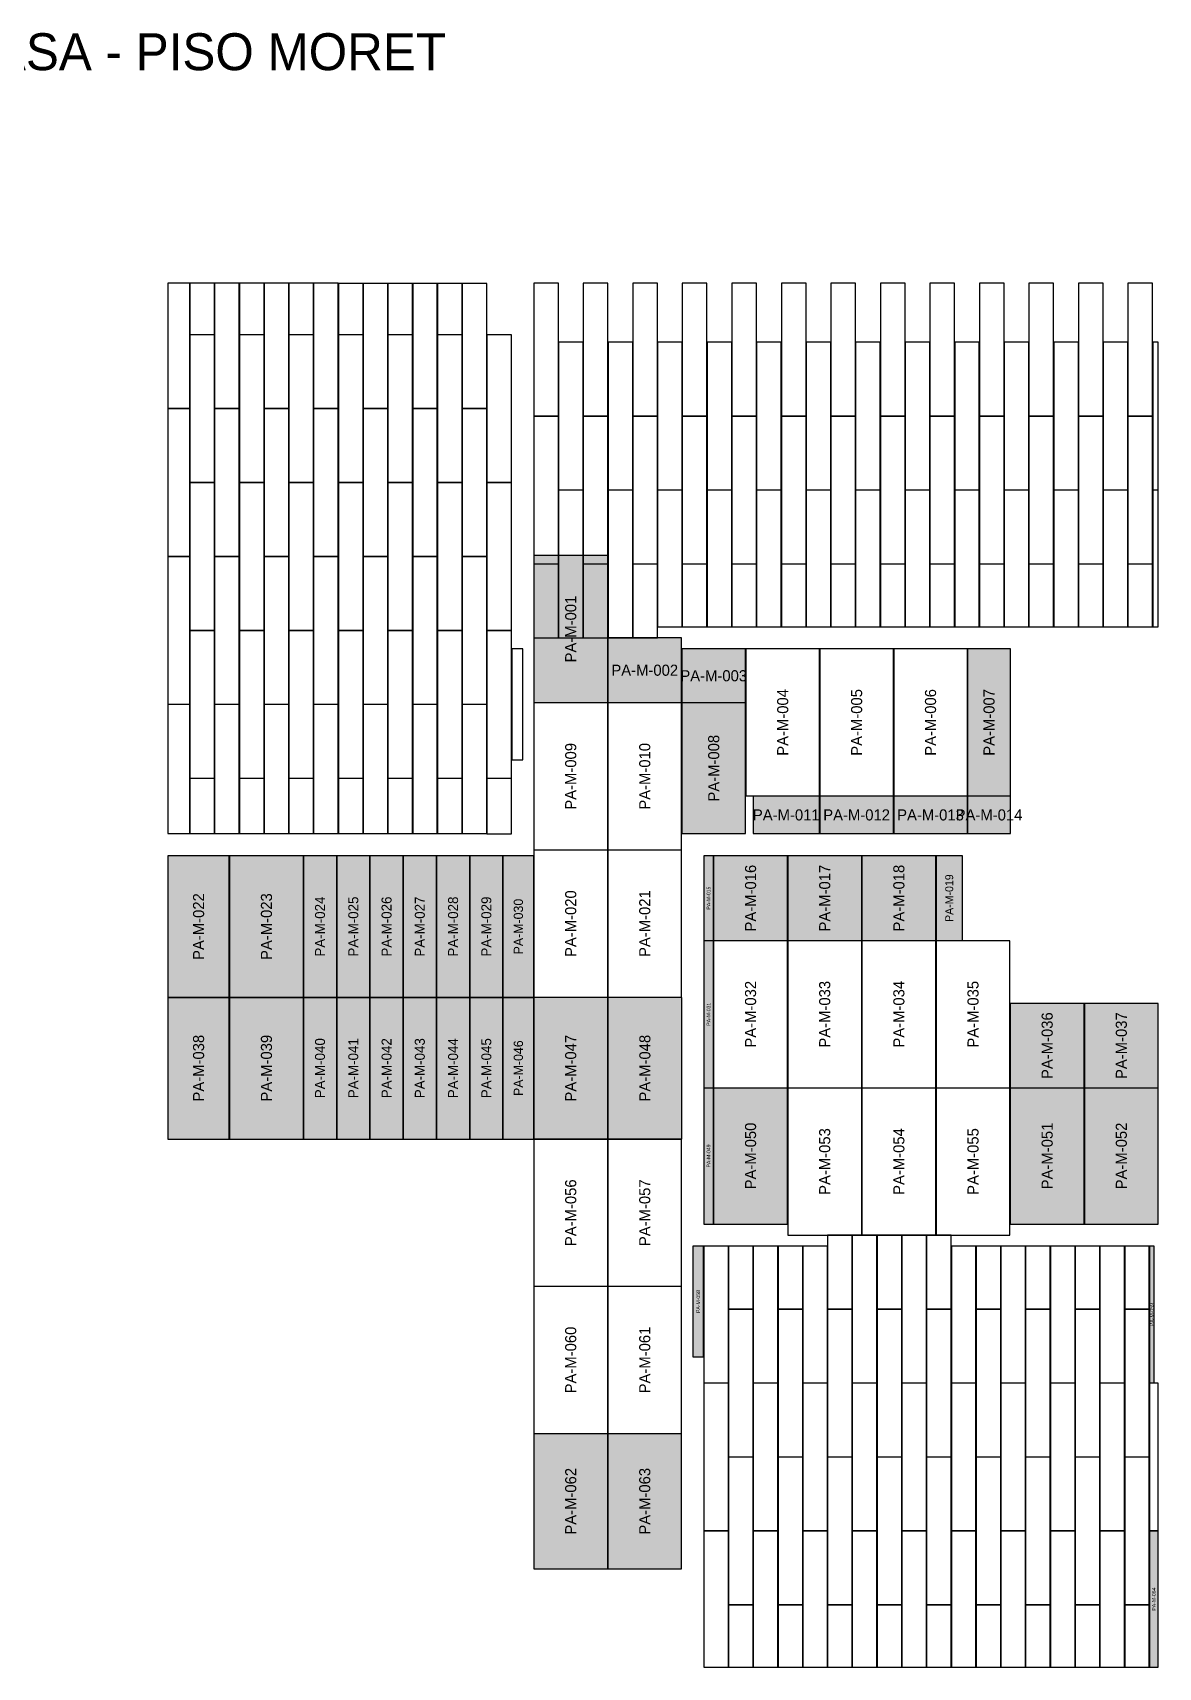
# Model space of a CAD drawing. Header units: metres. Extents: x 487.1 to 507.8, y -106.1 to -80.1.
# Drawn here: x 498.68 to 507.81, y -93.33 to -80.06 of the extents above; entities that cross this region are included whole.
import ezdxf
from ezdxf.enums import TextEntityAlignment as Align

# ---------------------------------------------------------------- set-up
doc = ezdxf.new("R2010")
doc.units = ezdxf.units.M
for name, color, linetype in [('CONTEXTO-OTRO-PISO', 254, 'Continuous'), ('ID-PIEZA', 7, 'Continuous'), ('PISO-Moret-COMPLETA', 8, 'Continuous'), ('PISO-Moret-RECORTE', 30, 'Continuous'), ('TITULO', 5, 'Continuous')]:
    doc.layers.add(name, color=color, linetype=linetype)

msp = doc.modelspace()

# ---------------------------------------------------------------- hatches: boundary and pattern name
at = {"layer": 'PISO-Moret-RECORTE', "transparency": 33554546}
h = msp.add_hatch(color=30, dxfattribs=at)
h.dxf.hatch_style = 1
h.paths.add_polyline_path([(502.7442, -85.4964), (503.3442, -85.4964), (503.3442, -84.3024), (502.7442, -84.3024)])
h = msp.add_hatch(color=30, dxfattribs=at)
h.dxf.hatch_style = 1
h.paths.add_polyline_path([(503.3462, -85.4964), (503.9442, -85.4964), (503.9442, -84.9692), (503.3462, -84.9692)])
h = msp.add_hatch(color=30, dxfattribs=at)
h.dxf.hatch_style = 1
h.paths.add_polyline_path([(503.9462, -85.4964), (504.4642, -85.4964), (504.4642, -85.0604), (503.9462, -85.0604)])
h = msp.add_hatch(color=30, dxfattribs=at)
h.dxf.hatch_style = 1
h.paths.add_polyline_path([(506.2662, -86.2544), (506.6142, -86.2544), (506.6142, -85.0604), (506.2662, -85.0604)])
h = msp.add_hatch(color=30, dxfattribs=at)
h.dxf.hatch_style = 1
h.paths.add_polyline_path([(503.9462, -86.5604), (504.4642, -86.5604), (504.4642, -85.4984), (503.9462, -85.4984)])
h = msp.add_hatch(color=30, dxfattribs=at)
h.dxf.hatch_style = 1
h.paths.add_polyline_path([(504.5242, -86.5604), (505.0642, -86.5604), (505.0642, -86.2564), (504.5242, -86.2564)])
h = msp.add_hatch(color=30, dxfattribs=at)
h.dxf.hatch_style = 1
h.paths.add_polyline_path([(505.0662, -86.5604), (505.6642, -86.5604), (505.6642, -86.2564), (505.0662, -86.2564)])
h = msp.add_hatch(color=30, dxfattribs=at)
h.dxf.hatch_style = 1
h.paths.add_polyline_path([(505.6662, -86.5604), (506.2642, -86.5604), (506.2642, -86.2564), (505.6662, -86.2564)])
h = msp.add_hatch(color=30, dxfattribs=at)
h.dxf.hatch_style = 1
h.paths.add_polyline_path([(506.2662, -86.5604), (506.6142, -86.5604), (506.6142, -86.2564), (506.2662, -86.2564)])
h = msp.add_hatch(color=30, dxfattribs=at)
h.dxf.hatch_style = 1
h.paths.add_polyline_path([(499.7742, -87.8904), (500.2722, -87.8904), (500.2722, -86.7404), (499.7742, -86.7404)])
h = msp.add_hatch(color=30, dxfattribs=at)
h.dxf.hatch_style = 1
h.paths.add_polyline_path([(500.2742, -87.8904), (500.8742, -87.8904), (500.8742, -86.7404), (500.2742, -86.7404)])
h = msp.add_hatch(color=30, dxfattribs=at)
h.dxf.hatch_style = 1
h.paths.add_polyline_path([(500.8742, -87.8904), (501.1442, -87.8904), (501.1442, -86.7404), (500.8742, -86.7404)])
h = msp.add_hatch(color=30, dxfattribs=at)
h.dxf.hatch_style = 1
h.paths.add_polyline_path([(501.1442, -87.8904), (501.4142, -87.8904), (501.4142, -86.7404), (501.1442, -86.7404)])
h = msp.add_hatch(color=30, dxfattribs=at)
h.dxf.hatch_style = 1
h.paths.add_polyline_path([(501.4142, -87.8904), (501.6842, -87.8904), (501.6842, -86.7404), (501.4142, -86.7404)])
h = msp.add_hatch(color=30, dxfattribs=at)
h.dxf.hatch_style = 1
h.paths.add_polyline_path([(501.6842, -87.8904), (501.9542, -87.8904), (501.9542, -86.7404), (501.6842, -86.7404)])
h = msp.add_hatch(color=30, dxfattribs=at)
h.dxf.hatch_style = 1
h.paths.add_polyline_path([(501.9542, -87.8904), (502.2242, -87.8904), (502.2242, -86.7404), (501.9542, -86.7404)])
h = msp.add_hatch(color=30, dxfattribs=at)
h.dxf.hatch_style = 1
h.paths.add_polyline_path([(502.2242, -87.8904), (502.4942, -87.8904), (502.4942, -86.7404), (502.2242, -86.7404)])
h = msp.add_hatch(color=30, dxfattribs=at)
h.dxf.hatch_style = 1
h.paths.add_polyline_path([(502.4942, -87.8904), (502.7442, -87.8904), (502.7442, -86.7404), (502.4942, -86.7404)])
h = msp.add_hatch(color=30, dxfattribs=at)
h.dxf.hatch_style = 1
h.paths.add_polyline_path([(504.1242, -87.4284), (504.2022, -87.4284), (504.2022, -86.7404), (504.1242, -86.7404)])
h = msp.add_hatch(color=30, dxfattribs=at)
h.dxf.hatch_style = 1
h.paths.add_polyline_path([(504.2042, -87.4284), (504.8042, -87.4284), (504.8042, -86.7404), (504.2042, -86.7404)])
h = msp.add_hatch(color=30, dxfattribs=at)
h.dxf.hatch_style = 1
h.paths.add_polyline_path([(504.8062, -87.4284), (505.4062, -87.4284), (505.4062, -86.7404), (504.8062, -86.7404)])
h = msp.add_hatch(color=30, dxfattribs=at)
h.dxf.hatch_style = 1
h.paths.add_polyline_path([(505.4082, -87.4284), (506.0082, -87.4284), (506.0082, -86.7404), (505.4082, -86.7404)])
h = msp.add_hatch(color=30, dxfattribs=at)
h.dxf.hatch_style = 1
h.paths.add_polyline_path([(506.0102, -87.4284), (506.2242, -87.4284), (506.2242, -86.7404), (506.0102, -86.7404)])
h = msp.add_hatch(color=30, dxfattribs=at)
h.dxf.hatch_style = 1
h.paths.add_polyline_path([(504.1242, -88.6244), (504.2022, -88.6244), (504.2022, -87.4304), (504.1242, -87.4304)])
h = msp.add_hatch(color=30, dxfattribs=at)
h.dxf.hatch_style = 1
h.paths.add_polyline_path([(499.7742, -89.0404), (500.2722, -89.0404), (500.2722, -87.8904), (499.7742, -87.8904)])
h = msp.add_hatch(color=30, dxfattribs=at)
h.dxf.hatch_style = 1
h.paths.add_polyline_path([(500.2742, -89.0404), (500.8742, -89.0404), (500.8742, -87.8904), (500.2742, -87.8904)])
h = msp.add_hatch(color=30, dxfattribs=at)
h.dxf.hatch_style = 1
h.paths.add_polyline_path([(500.8742, -89.0404), (501.1442, -89.0404), (501.1442, -87.8904), (500.8742, -87.8904)])
h = msp.add_hatch(color=30, dxfattribs=at)
h.dxf.hatch_style = 1
h.paths.add_polyline_path([(501.1442, -89.0404), (501.4142, -89.0404), (501.4142, -87.8904), (501.1442, -87.8904)])
h = msp.add_hatch(color=30, dxfattribs=at)
h.dxf.hatch_style = 1
h.paths.add_polyline_path([(501.4142, -89.0404), (501.6842, -89.0404), (501.6842, -87.8904), (501.4142, -87.8904)])
h = msp.add_hatch(color=30, dxfattribs=at)
h.dxf.hatch_style = 1
h.paths.add_polyline_path([(501.6842, -89.0404), (501.9542, -89.0404), (501.9542, -87.8904), (501.6842, -87.8904)])
h = msp.add_hatch(color=30, dxfattribs=at)
h.dxf.hatch_style = 1
h.paths.add_polyline_path([(501.9542, -89.0404), (502.2242, -89.0404), (502.2242, -87.8904), (501.9542, -87.8904)])
h = msp.add_hatch(color=30, dxfattribs=at)
h.dxf.hatch_style = 1
h.paths.add_polyline_path([(502.2242, -89.0404), (502.4942, -89.0404), (502.4942, -87.8904), (502.2242, -87.8904)])
h = msp.add_hatch(color=30, dxfattribs=at)
h.dxf.hatch_style = 1
h.paths.add_polyline_path([(502.4942, -89.0404), (502.7442, -89.0404), (502.7442, -87.8904), (502.4942, -87.8904)])
h = msp.add_hatch(color=30, dxfattribs=at)
h.dxf.hatch_style = 1
h.paths.add_polyline_path([(502.7442, -89.0404), (503.3442, -89.0404), (503.3442, -87.8904), (502.7442, -87.8904)])
h = msp.add_hatch(color=30, dxfattribs=at)
h.dxf.hatch_style = 1
h.paths.add_polyline_path([(503.3462, -89.0404), (503.9462, -89.0404), (503.9462, -87.8904), (503.3462, -87.8904)])
h = msp.add_hatch(color=30, dxfattribs=at)
h.dxf.hatch_style = 1
h.paths.add_polyline_path([(506.6122, -88.6244), (507.2122, -88.6244), (507.2122, -87.9404), (506.6122, -87.9404)])
h = msp.add_hatch(color=30, dxfattribs=at)
h.dxf.hatch_style = 1
h.paths.add_polyline_path([(507.2142, -88.6244), (507.8142, -88.6244), (507.8142, -87.9404), (507.2142, -87.9404)])
h = msp.add_hatch(color=30, dxfattribs=at)
h.dxf.hatch_style = 1
h.paths.add_polyline_path([(504.1242, -89.7304), (504.2022, -89.7304), (504.2022, -88.6264), (504.1242, -88.6264)])
h = msp.add_hatch(color=30, dxfattribs=at)
h.dxf.hatch_style = 1
h.paths.add_polyline_path([(504.2042, -89.7304), (504.8042, -89.7304), (504.8042, -88.6264), (504.2042, -88.6264)])
h = msp.add_hatch(color=30, dxfattribs=at)
h.dxf.hatch_style = 1
h.paths.add_polyline_path([(506.6122, -89.7304), (507.2122, -89.7304), (507.2122, -88.6264), (506.6122, -88.6264)])
h = msp.add_hatch(color=30, dxfattribs=at)
h.dxf.hatch_style = 1
h.paths.add_polyline_path([(507.2142, -89.7304), (507.8142, -89.7304), (507.8142, -88.6264), (507.2142, -88.6264)])
h = msp.add_hatch(color=30, dxfattribs=at)
h.dxf.hatch_style = 1
h.paths.add_polyline_path([(504.0342, -90.8104), (504.1232, -90.8104), (504.1232, -89.9104), (504.0342, -89.9104)])
h = msp.add_hatch(color=30, dxfattribs=at)
h.dxf.hatch_style = 1
h.paths.add_polyline_path([(507.7422, -91.0214), (507.7817, -91.0214), (507.7817, -89.9104), (507.7422, -89.9104)])
h = msp.add_hatch(color=30, dxfattribs=at)
h.dxf.hatch_style = 1
h.paths.add_polyline_path([(502.7442, -92.5304), (503.3442, -92.5304), (503.3442, -91.4344), (502.7442, -91.4344)])
h = msp.add_hatch(color=30, dxfattribs=at)
h.dxf.hatch_style = 1
h.paths.add_polyline_path([(503.3462, -92.5304), (503.9442, -92.5304), (503.9442, -91.4344), (503.3462, -91.4344)])
h = msp.add_hatch(color=30, dxfattribs=at)
h.dxf.hatch_style = 1
h.paths.add_polyline_path([(507.7422, -93.3304), (507.8142, -93.3304), (507.8142, -92.2234), (507.7422, -92.2234)])

# ---------------------------------------------------------------- linework, layer by layer
at = {"layer": 'CONTEXTO-OTRO-PISO'}
for points in [[(499.7742, -83.1079), (499.9512, -83.1079), (499.9512, -82.0906), (499.7742, -82.0906)], [(499.9522, -82.5074), (500.1522, -82.5074), (500.1522, -82.0906), (499.9522, -82.0906)], [(500.1532, -83.1079), (500.3532, -83.1079), (500.3532, -82.0907), (500.1532, -82.0907)], [(500.3542, -82.5074), (500.5542, -82.5074), (500.5542, -82.0909), (500.3542, -82.0909)], [(500.5552, -83.1079), (500.7552, -83.1079), (500.7552, -82.091), (500.5552, -82.091)], [(500.7562, -82.5074), (500.9562, -82.5074), (500.9562, -82.0912), (500.7562, -82.0912)], [(500.9572, -83.1079), (501.1572, -83.1079), (501.1572, -82.0913), (500.9572, -82.0913)], [(501.1582, -82.5074), (501.3582, -82.5074), (501.3582, -82.0915), (501.1582, -82.0915)], [(501.3592, -83.1079), (501.5592, -83.1079), (501.5592, -82.0916), (501.3592, -82.0916)], [(501.5602, -82.5074), (501.7602, -82.5074), (501.7602, -82.0918), (501.5602, -82.0918)], [(501.7612, -83.1079), (501.9612, -83.1079), (501.9612, -82.0919), (501.7612, -82.0919)], [(501.9622, -82.5074), (502.1622, -82.5074), (502.1622, -82.0921), (501.9622, -82.0921)], [(502.1632, -83.1079), (502.3632, -83.1079), (502.3632, -82.0922), (502.1632, -82.0922)], [(502.7442, -83.1689), (502.9442, -83.1689), (502.9442, -82.0905), (502.7442, -82.0905)], [(503.1462, -83.1689), (503.3462, -83.1689), (503.3462, -82.0905), (503.1462, -82.0905)], [(503.5482, -83.1689), (503.7482, -83.1689), (503.7482, -82.0905), (503.5482, -82.0905)], [(503.9502, -83.1689), (504.1502, -83.1689), (504.1502, -82.0905), (503.9502, -82.0905)], [(504.3522, -83.1689), (504.5522, -83.1689), (504.5522, -82.0905), (504.3522, -82.0905)], [(504.7542, -83.1689), (504.9542, -83.1689), (504.9542, -82.0905), (504.7542, -82.0905)], [(505.1562, -83.1689), (505.3562, -83.1689), (505.3562, -82.0905), (505.1562, -82.0905)], [(505.5582, -83.1689), (505.7582, -83.1689), (505.7582, -82.0905), (505.5582, -82.0905)], [(505.9602, -83.1689), (506.1602, -83.1689), (506.1602, -82.0905), (505.9602, -82.0905)], [(506.3622, -83.1689), (506.5622, -83.1689), (506.5622, -82.0905), (506.3622, -82.0905)], [(506.7642, -83.1689), (506.9642, -83.1689), (506.9642, -82.0905), (506.7642, -82.0905)], [(507.1662, -83.1689), (507.3662, -83.1689), (507.3662, -82.0905), (507.1662, -82.0905)], [(507.5682, -83.1689), (507.7682, -83.1689), (507.7682, -82.0905), (507.5682, -82.0905)], [(499.9522, -83.7084), (500.1522, -83.7084), (500.1522, -82.5084), (499.9522, -82.5084)], [(500.3542, -83.7084), (500.5542, -83.7084), (500.5542, -82.5084), (500.3542, -82.5084)], [(500.7562, -83.7084), (500.9562, -83.7084), (500.9562, -82.5084), (500.7562, -82.5084)], [(501.1582, -83.7084), (501.3582, -83.7084), (501.3582, -82.5084), (501.1582, -82.5084)], [(501.5602, -83.7084), (501.7602, -83.7084), (501.7602, -82.5084), (501.5602, -82.5084)], [(501.9622, -83.7084), (502.1622, -83.7084), (502.1622, -82.5084), (501.9622, -82.5084)], [(502.3642, -83.7087), (502.5642, -83.7087), (502.5642, -82.5087), (502.3642, -82.5087)], [(502.9452, -83.7694), (503.1452, -83.7694), (503.1452, -82.5694), (502.9452, -82.5694)], [(503.3472, -83.7694), (503.5472, -83.7694), (503.5472, -82.5694), (503.3472, -82.5694)], [(503.7492, -83.7694), (503.9492, -83.7694), (503.9492, -82.5694), (503.7492, -82.5694)], [(504.1512, -83.7694), (504.3512, -83.7694), (504.3512, -82.5694), (504.1512, -82.5694)], [(504.5532, -83.7694), (504.7532, -83.7694), (504.7532, -82.5694), (504.5532, -82.5694)], [(504.9552, -83.7694), (505.1552, -83.7694), (505.1552, -82.5694), (504.9552, -82.5694)], [(505.3572, -83.7694), (505.5572, -83.7694), (505.5572, -82.5694), (505.3572, -82.5694)], [(505.7592, -83.7694), (505.9592, -83.7694), (505.9592, -82.5694), (505.7592, -82.5694)], [(506.1612, -83.7694), (506.3612, -83.7694), (506.3612, -82.5694), (506.1612, -82.5694)], [(506.5632, -83.7694), (506.7632, -83.7694), (506.7632, -82.5694), (506.5632, -82.5694)], [(506.9652, -83.7694), (507.1652, -83.7694), (507.1652, -82.5694), (506.9652, -82.5694)], [(507.3672, -83.7694), (507.5672, -83.7694), (507.5672, -82.5694), (507.3672, -82.5694)], [(507.7692, -83.7694), (507.8142, -83.7694), (507.8142, -82.5694), (507.7692, -82.5694)], [(499.7742, -84.3089), (499.9512, -84.3089), (499.9512, -83.1089), (499.7742, -83.1089)], [(500.1532, -84.3089), (500.3532, -84.3089), (500.3532, -83.1089), (500.1532, -83.1089)], [(500.5552, -84.3089), (500.7552, -84.3089), (500.7552, -83.1089), (500.5552, -83.1089)], [(500.9572, -84.3089), (501.1572, -84.3089), (501.1572, -83.1089), (500.9572, -83.1089)], [(501.3592, -84.3089), (501.5592, -84.3089), (501.5592, -83.1089), (501.3592, -83.1089)], [(501.7612, -84.3089), (501.9612, -84.3089), (501.9612, -83.1089), (501.7612, -83.1089)], [(502.1632, -84.3089), (502.3632, -84.3089), (502.3632, -83.1089), (502.1632, -83.1089)], [(502.7442, -84.3699), (502.9442, -84.3699), (502.9442, -83.1699), (502.7442, -83.1699)], [(503.1462, -84.3699), (503.3462, -84.3699), (503.3462, -83.1699), (503.1462, -83.1699)], [(503.5482, -84.3699), (503.7482, -84.3699), (503.7482, -83.1699), (503.5482, -83.1699)], [(503.9502, -84.3699), (504.1502, -84.3699), (504.1502, -83.1699), (503.9502, -83.1699)], [(504.3522, -84.3699), (504.5522, -84.3699), (504.5522, -83.1699), (504.3522, -83.1699)], [(504.7542, -84.3699), (504.9542, -84.3699), (504.9542, -83.1699), (504.7542, -83.1699)], [(505.1562, -84.3699), (505.3562, -84.3699), (505.3562, -83.1699), (505.1562, -83.1699)], [(505.5582, -84.3699), (505.7582, -84.3699), (505.7582, -83.1699), (505.5582, -83.1699)], [(505.9602, -84.3699), (506.1602, -84.3699), (506.1602, -83.1699), (505.9602, -83.1699)], [(506.3622, -84.3699), (506.5622, -84.3699), (506.5622, -83.1699), (506.3622, -83.1699)], [(506.7642, -84.3699), (506.9642, -84.3699), (506.9642, -83.1699), (506.7642, -83.1699)], [(507.1662, -84.3699), (507.3662, -84.3699), (507.3662, -83.1699), (507.1662, -83.1699)], [(507.5682, -84.3699), (507.7682, -84.3699), (507.7682, -83.1699), (507.5682, -83.1699)], [(499.9522, -84.9094), (500.1522, -84.9094), (500.1522, -83.7094), (499.9522, -83.7094)], [(500.3542, -84.9094), (500.5542, -84.9094), (500.5542, -83.7094), (500.3542, -83.7094)], [(500.7562, -84.9094), (500.9562, -84.9094), (500.9562, -83.7094), (500.7562, -83.7094)], [(501.1582, -84.9094), (501.3582, -84.9094), (501.3582, -83.7094), (501.1582, -83.7094)], [(501.5602, -84.9094), (501.7602, -84.9094), (501.7602, -83.7094), (501.5602, -83.7094)], [(501.9622, -84.9094), (502.1622, -84.9094), (502.1622, -83.7094), (501.9622, -83.7094)], [(502.3642, -84.9097), (502.5642, -84.9097), (502.5642, -83.7097), (502.3642, -83.7097)], [(502.9452, -84.9704), (503.1452, -84.9704), (503.1452, -83.7704), (502.9452, -83.7704)], [(503.3472, -84.9704), (503.5472, -84.9704), (503.5472, -83.7704), (503.3472, -83.7704)], [(503.7492, -84.8804), (503.9492, -84.8804), (503.9492, -83.7703), (503.7492, -83.7703)], [(504.1512, -84.8804), (504.3512, -84.8804), (504.3512, -83.7703), (504.1512, -83.7703)], [(504.5532, -84.8804), (504.7532, -84.8804), (504.7532, -83.7703), (504.5532, -83.7703)], [(504.9552, -84.8804), (505.1552, -84.8804), (505.1552, -83.7703), (504.9552, -83.7703)], [(505.3572, -84.8804), (505.5572, -84.8804), (505.5572, -83.7703), (505.3572, -83.7703)], [(505.7592, -84.8804), (505.9592, -84.8804), (505.9592, -83.7703), (505.7592, -83.7703)], [(506.1612, -84.8804), (506.3612, -84.8804), (506.3612, -83.7703), (506.1612, -83.7703)], [(506.5632, -84.8804), (506.7632, -84.8804), (506.7632, -83.7703), (506.5632, -83.7703)], [(506.9652, -84.8804), (507.1652, -84.8804), (507.1652, -83.7703), (506.9652, -83.7703)], [(507.3672, -84.8804), (507.5672, -84.8804), (507.5672, -83.7703), (507.3672, -83.7703)], [(507.7692, -84.8804), (507.8142, -84.8804), (507.8142, -83.7703), (507.7692, -83.7703)], [(499.7742, -85.5099), (499.9512, -85.5099), (499.9512, -84.3099), (499.7742, -84.3099)], [(500.1532, -85.5099), (500.3532, -85.5099), (500.3532, -84.3099), (500.1532, -84.3099)], [(500.5552, -85.5099), (500.7552, -85.5099), (500.7552, -84.3099), (500.5552, -84.3099)], [(500.9572, -85.5099), (501.1572, -85.5099), (501.1572, -84.3099), (500.9572, -84.3099)], [(501.3592, -85.5099), (501.5592, -85.5099), (501.5592, -84.3099), (501.3592, -84.3099)], [(501.7612, -85.5099), (501.9612, -85.5099), (501.9612, -84.3099), (501.7612, -84.3099)], [(502.1632, -85.5099), (502.3632, -85.5099), (502.3632, -84.3099), (502.1632, -84.3099)], [(502.7442, -84.9704), (502.9442, -84.9704), (502.9442, -84.3709), (502.7442, -84.3709)], [(503.1462, -84.9704), (503.3462, -84.9704), (503.3462, -84.3709), (503.1462, -84.3709)], [(503.5482, -84.9704), (503.7482, -84.9704), (503.7482, -84.3709), (503.5482, -84.3709)], [(503.9502, -84.8804), (504.1502, -84.8804), (504.1502, -84.3708), (503.9502, -84.3708)], [(504.3522, -84.8804), (504.5522, -84.8804), (504.5522, -84.3708), (504.3522, -84.3708)], [(504.7542, -84.8804), (504.9542, -84.8804), (504.9542, -84.3708), (504.7542, -84.3708)], [(505.1562, -84.8804), (505.3562, -84.8804), (505.3562, -84.3708), (505.1562, -84.3708)], [(505.5582, -84.8804), (505.7582, -84.8804), (505.7582, -84.3708), (505.5582, -84.3708)], [(505.9602, -84.8804), (506.1602, -84.8804), (506.1602, -84.3708), (505.9602, -84.3708)], [(506.3622, -84.8804), (506.5622, -84.8804), (506.5622, -84.3708), (506.3622, -84.3708)], [(506.7642, -84.8804), (506.9642, -84.8804), (506.9642, -84.3708), (506.7642, -84.3708)], [(507.1662, -84.8804), (507.3662, -84.8804), (507.3662, -84.3708), (507.1662, -84.3708)], [(507.5682, -84.8804), (507.7682, -84.8804), (507.7682, -84.3708), (507.5682, -84.3708)], [(499.9522, -86.1104), (500.1522, -86.1104), (500.1522, -84.9104), (499.9522, -84.9104)], [(500.3542, -86.1104), (500.5542, -86.1104), (500.5542, -84.9104), (500.3542, -84.9104)], [(500.7562, -86.1104), (500.9562, -86.1104), (500.9562, -84.9104), (500.7562, -84.9104)], [(501.1582, -86.1104), (501.3582, -86.1104), (501.3582, -84.9104), (501.1582, -84.9104)], [(501.5602, -86.1104), (501.7602, -86.1104), (501.7602, -84.9104), (501.5602, -84.9104)], [(501.9622, -86.1104), (502.1622, -86.1104), (502.1622, -84.9104), (501.9622, -84.9104)], [(502.3642, -86.1107), (502.5642, -86.1107), (502.5642, -84.9107), (502.3642, -84.9107)], [(502.5652, -85.9604), (502.6542, -85.9604), (502.6542, -85.0604), (502.5652, -85.0604)], [(499.7742, -86.5604), (499.9512, -86.5604), (499.9512, -85.5109), (499.7742, -85.5109)], [(500.1532, -86.5604), (500.3532, -86.5604), (500.3532, -85.5109), (500.1532, -85.5109)], [(500.5552, -86.5604), (500.7552, -86.5604), (500.7552, -85.5109), (500.5552, -85.5109)], [(500.9572, -86.5604), (501.1572, -86.5604), (501.1572, -85.5109), (500.9572, -85.5109)], [(501.3592, -86.5604), (501.5592, -86.5604), (501.5592, -85.5109), (501.3592, -85.5109)], [(501.7612, -86.5604), (501.9612, -86.5604), (501.9612, -85.5109), (501.7612, -85.5109)], [(502.1632, -86.5604), (502.3632, -86.5604), (502.3632, -85.5109), (502.1632, -85.5109)], [(499.9522, -86.5604), (500.1522, -86.5604), (500.1522, -86.1114), (499.9522, -86.1114)], [(500.3542, -86.5604), (500.5542, -86.5604), (500.5542, -86.1114), (500.3542, -86.1114)], [(500.7562, -86.5604), (500.9562, -86.5604), (500.9562, -86.1114), (500.7562, -86.1114)], [(501.1582, -86.5604), (501.3582, -86.5604), (501.3582, -86.1114), (501.1582, -86.1114)], [(501.5602, -86.5604), (501.7602, -86.5604), (501.7602, -86.1114), (501.5602, -86.1114)], [(501.9622, -86.5604), (502.1622, -86.5604), (502.1622, -86.1114), (501.9622, -86.1114)], [(502.3642, -86.5607), (502.5642, -86.5607), (502.5642, -86.1117), (502.3642, -86.1117)], [(505.1292, -90.4209), (505.3292, -90.4209), (505.3292, -89.8214), (505.1292, -89.8214)], [(505.3302, -91.0214), (505.5302, -91.0214), (505.5302, -89.8214), (505.3302, -89.8214)], [(505.5312, -90.4209), (505.7312, -90.4209), (505.7312, -89.8214), (505.5312, -89.8214)], [(505.7322, -91.0214), (505.9322, -91.0214), (505.9322, -89.8214), (505.7322, -89.8214)], [(505.9332, -90.4209), (506.1332, -90.4209), (506.1332, -89.8214), (505.9332, -89.8214)], [(504.1242, -91.0214), (504.3242, -91.0214), (504.3242, -89.9104), (504.1242, -89.9104)], [(504.3252, -90.4209), (504.5252, -90.4209), (504.5252, -89.9104), (504.3252, -89.9104)], [(504.5262, -91.0214), (504.7262, -91.0214), (504.7262, -89.9104), (504.5262, -89.9104)], [(504.7272, -90.4209), (504.9272, -90.4209), (504.9272, -89.9104), (504.7272, -89.9104)], [(504.9282, -91.0214), (505.1282, -91.0214), (505.1282, -89.9104), (504.9282, -89.9104)], [(506.1342, -91.0214), (506.3342, -91.0214), (506.3342, -89.9104), (506.1342, -89.9104)], [(506.3352, -90.4209), (506.5352, -90.4209), (506.5352, -89.9104), (506.3352, -89.9104)], [(506.5362, -91.0214), (506.7362, -91.0214), (506.7362, -89.9104), (506.5362, -89.9104)], [(506.7372, -90.4209), (506.9372, -90.4209), (506.9372, -89.9104), (506.7372, -89.9104)], [(506.9382, -91.0214), (507.1382, -91.0214), (507.1382, -89.9104), (506.9382, -89.9104)], [(507.1392, -90.4209), (507.3392, -90.4209), (507.3392, -89.9104), (507.1392, -89.9104)], [(507.3402, -91.0214), (507.5402, -91.0214), (507.5402, -89.9104), (507.3402, -89.9104)], [(507.5412, -90.4209), (507.7412, -90.4209), (507.7412, -89.9104), (507.5412, -89.9104)], [(504.3252, -91.6219), (504.5252, -91.6219), (504.5252, -90.4219), (504.3252, -90.4219)], [(504.7272, -91.6219), (504.9272, -91.6219), (504.9272, -90.4219), (504.7272, -90.4219)], [(505.1292, -91.6219), (505.3292, -91.6219), (505.3292, -90.4219), (505.1292, -90.4219)], [(505.5312, -91.6219), (505.7312, -91.6219), (505.7312, -90.4219), (505.5312, -90.4219)], [(505.9332, -91.6219), (506.1332, -91.6219), (506.1332, -90.4219), (505.9332, -90.4219)], [(506.3352, -91.6219), (506.5352, -91.6219), (506.5352, -90.4219), (506.3352, -90.4219)], [(506.7372, -91.6219), (506.9372, -91.6219), (506.9372, -90.4219), (506.7372, -90.4219)], [(507.1392, -91.6219), (507.3392, -91.6219), (507.3392, -90.4219), (507.1392, -90.4219)], [(507.5412, -91.6219), (507.7412, -91.6219), (507.7412, -90.4219), (507.5412, -90.4219)], [(504.1242, -92.2224), (504.3242, -92.2224), (504.3242, -91.0224), (504.1242, -91.0224)], [(504.5262, -92.2224), (504.7262, -92.2224), (504.7262, -91.0224), (504.5262, -91.0224)], [(504.9282, -92.2224), (505.1282, -92.2224), (505.1282, -91.0224), (504.9282, -91.0224)], [(505.3302, -92.2224), (505.5302, -92.2224), (505.5302, -91.0224), (505.3302, -91.0224)], [(505.7322, -92.2224), (505.9322, -92.2224), (505.9322, -91.0224), (505.7322, -91.0224)], [(506.1342, -92.2224), (506.3342, -92.2224), (506.3342, -91.0224), (506.1342, -91.0224)], [(506.5362, -92.2224), (506.7362, -92.2224), (506.7362, -91.0224), (506.5362, -91.0224)], [(506.9382, -92.2224), (507.1382, -92.2224), (507.1382, -91.0224), (506.9382, -91.0224)], [(507.3402, -92.2224), (507.5402, -92.2224), (507.5402, -91.0224), (507.3402, -91.0224)], [(507.7422, -92.2224), (507.8142, -92.2224), (507.8142, -91.0224), (507.7422, -91.0224)], [(504.3252, -92.8229), (504.5252, -92.8229), (504.5252, -91.6229), (504.3252, -91.6229)], [(504.7272, -92.8229), (504.9272, -92.8229), (504.9272, -91.6229), (504.7272, -91.6229)], [(505.1292, -92.8229), (505.3292, -92.8229), (505.3292, -91.6229), (505.1292, -91.6229)], [(505.5312, -92.8229), (505.7312, -92.8229), (505.7312, -91.6229), (505.5312, -91.6229)], [(505.9332, -92.8229), (506.1332, -92.8229), (506.1332, -91.6229), (505.9332, -91.6229)], [(506.3352, -92.8229), (506.5352, -92.8229), (506.5352, -91.6229), (506.3352, -91.6229)], [(506.7372, -92.8229), (506.9372, -92.8229), (506.9372, -91.6229), (506.7372, -91.6229)], [(507.1392, -92.8229), (507.3392, -92.8229), (507.3392, -91.6229), (507.1392, -91.6229)], [(507.5412, -92.8229), (507.7412, -92.8229), (507.7412, -91.6229), (507.5412, -91.6229)], [(504.1242, -93.3304), (504.3242, -93.3304), (504.3242, -92.2234), (504.1242, -92.2234)], [(504.5262, -93.3304), (504.7262, -93.3304), (504.7262, -92.2234), (504.5262, -92.2234)], [(504.9282, -93.3304), (505.1282, -93.3304), (505.1282, -92.2234), (504.9282, -92.2234)], [(505.3302, -93.3304), (505.5302, -93.3304), (505.5302, -92.2234), (505.3302, -92.2234)], [(505.7322, -93.3304), (505.9322, -93.3304), (505.9322, -92.2234), (505.7322, -92.2234)], [(506.1342, -93.3304), (506.3342, -93.3304), (506.3342, -92.2234), (506.1342, -92.2234)], [(506.5362, -93.3304), (506.7362, -93.3304), (506.7362, -92.2234), (506.5362, -92.2234)], [(506.9382, -93.3304), (507.1382, -93.3304), (507.1382, -92.2234), (506.9382, -92.2234)], [(507.3402, -93.3304), (507.5402, -93.3304), (507.5402, -92.2234), (507.3402, -92.2234)], [(504.3252, -93.3304), (504.5252, -93.3304), (504.5252, -92.8239), (504.3252, -92.8239)], [(504.7272, -93.3304), (504.9272, -93.3304), (504.9272, -92.8239), (504.7272, -92.8239)], [(505.1292, -93.3304), (505.3292, -93.3304), (505.3292, -92.8239), (505.1292, -92.8239)], [(505.5312, -93.3304), (505.7312, -93.3304), (505.7312, -92.8239), (505.5312, -92.8239)], [(505.9332, -93.3304), (506.1332, -93.3304), (506.1332, -92.8239), (505.9332, -92.8239)], [(506.3352, -93.3304), (506.5352, -93.3304), (506.5352, -92.8239), (506.3352, -92.8239)], [(506.7372, -93.3304), (506.9372, -93.3304), (506.9372, -92.8239), (506.7372, -92.8239)], [(507.1392, -93.3304), (507.3392, -93.3304), (507.3392, -92.8239), (507.1392, -92.8239)], [(507.5412, -93.3304), (507.7412, -93.3304), (507.7412, -92.8239), (507.5412, -92.8239)]]:
    msp.add_lwpolyline(points, close=True, dxfattribs=at)
at = {"layer": 'PISO-Moret-COMPLETA'}
for points in [[(504.4662, -86.2544), (505.0642, -86.2544), (505.0642, -85.0604), (504.4662, -85.0604)], [(505.0662, -86.2544), (505.6642, -86.2544), (505.6642, -85.0604), (505.0662, -85.0604)], [(505.6662, -86.2544), (506.2642, -86.2544), (506.2642, -85.0604), (505.6662, -85.0604)], [(502.7442, -86.6924), (503.3442, -86.6924), (503.3442, -85.4984), (502.7442, -85.4984)], [(503.3462, -86.6924), (503.9442, -86.6924), (503.9442, -85.4984), (503.3462, -85.4984)], [(502.7442, -87.8884), (503.3442, -87.8884), (503.3442, -86.6944), (502.7442, -86.6944)], [(503.3462, -87.8884), (503.9442, -87.8884), (503.9442, -86.6944), (503.3462, -86.6944)], [(504.2042, -88.6244), (504.8042, -88.6244), (504.8042, -87.4304), (504.2042, -87.4304)], [(504.8062, -88.6244), (505.4062, -88.6244), (505.4062, -87.4304), (504.8062, -87.4304)], [(505.4082, -88.6244), (506.0082, -88.6244), (506.0082, -87.4304), (505.4082, -87.4304)], [(506.0102, -88.6244), (506.6102, -88.6244), (506.6102, -87.4304), (506.0102, -87.4304)], [(504.8062, -89.8204), (505.4062, -89.8204), (505.4062, -88.6264), (504.8062, -88.6264)], [(505.4082, -89.8204), (506.0082, -89.8204), (506.0082, -88.6264), (505.4082, -88.6264)], [(506.0102, -89.8204), (506.6102, -89.8204), (506.6102, -88.6264), (506.0102, -88.6264)], [(502.7442, -90.2364), (503.3442, -90.2364), (503.3442, -89.0424), (502.7442, -89.0424)], [(503.3462, -90.2364), (503.9442, -90.2364), (503.9442, -89.0424), (503.3462, -89.0424)], [(502.7442, -91.4324), (503.3442, -91.4324), (503.3442, -90.2384), (502.7442, -90.2384)], [(503.3462, -91.4324), (503.9442, -91.4324), (503.9442, -90.2384), (503.3462, -90.2384)]]:
    msp.add_lwpolyline(points, close=True, dxfattribs=at)
at = {"layer": 'PISO-Moret-RECORTE'}
for points in [[(502.7442, -85.4964), (503.3442, -85.4964), (503.3442, -84.3024), (502.7442, -84.3024)], [(503.3462, -85.4964), (503.9442, -85.4964), (503.9442, -84.9692), (503.3462, -84.9692)], [(503.9462, -85.4964), (504.4642, -85.4964), (504.4642, -85.0604), (503.9462, -85.0604)], [(506.2662, -86.2544), (506.6142, -86.2544), (506.6142, -85.0604), (506.2662, -85.0604)], [(503.9462, -86.5604), (504.4642, -86.5604), (504.4642, -85.4984), (503.9462, -85.4984)], [(504.5242, -86.5604), (505.0642, -86.5604), (505.0642, -86.2564), (504.5242, -86.2564)], [(505.0662, -86.5604), (505.6642, -86.5604), (505.6642, -86.2564), (505.0662, -86.2564)], [(505.6662, -86.5604), (506.2642, -86.5604), (506.2642, -86.2564), (505.6662, -86.2564)], [(506.2662, -86.5604), (506.6142, -86.5604), (506.6142, -86.2564), (506.2662, -86.2564)], [(499.7742, -87.8904), (500.2722, -87.8904), (500.2722, -86.7404), (499.7742, -86.7404)], [(500.2742, -87.8904), (500.8742, -87.8904), (500.8742, -86.7404), (500.2742, -86.7404)], [(500.8742, -87.8904), (501.1442, -87.8904), (501.1442, -86.7404), (500.8742, -86.7404)], [(501.1442, -87.8904), (501.4142, -87.8904), (501.4142, -86.7404), (501.1442, -86.7404)], [(501.4142, -87.8904), (501.6842, -87.8904), (501.6842, -86.7404), (501.4142, -86.7404)], [(501.6842, -87.8904), (501.9542, -87.8904), (501.9542, -86.7404), (501.6842, -86.7404)], [(501.9542, -87.8904), (502.2242, -87.8904), (502.2242, -86.7404), (501.9542, -86.7404)], [(502.2242, -87.8904), (502.4942, -87.8904), (502.4942, -86.7404), (502.2242, -86.7404)], [(502.4942, -87.8904), (502.7442, -87.8904), (502.7442, -86.7404), (502.4942, -86.7404)], [(504.1242, -87.4284), (504.2022, -87.4284), (504.2022, -86.7404), (504.1242, -86.7404)], [(504.2042, -87.4284), (504.8042, -87.4284), (504.8042, -86.7404), (504.2042, -86.7404)], [(504.8062, -87.4284), (505.4062, -87.4284), (505.4062, -86.7404), (504.8062, -86.7404)], [(505.4082, -87.4284), (506.0082, -87.4284), (506.0082, -86.7404), (505.4082, -86.7404)], [(506.0102, -87.4284), (506.2242, -87.4284), (506.2242, -86.7404), (506.0102, -86.7404)], [(504.1242, -88.6244), (504.2022, -88.6244), (504.2022, -87.4304), (504.1242, -87.4304)], [(499.7742, -89.0404), (500.2722, -89.0404), (500.2722, -87.8904), (499.7742, -87.8904)], [(500.2742, -89.0404), (500.8742, -89.0404), (500.8742, -87.8904), (500.2742, -87.8904)], [(500.8742, -89.0404), (501.1442, -89.0404), (501.1442, -87.8904), (500.8742, -87.8904)], [(501.1442, -89.0404), (501.4142, -89.0404), (501.4142, -87.8904), (501.1442, -87.8904)], [(501.4142, -89.0404), (501.6842, -89.0404), (501.6842, -87.8904), (501.4142, -87.8904)], [(501.6842, -89.0404), (501.9542, -89.0404), (501.9542, -87.8904), (501.6842, -87.8904)], [(501.9542, -89.0404), (502.2242, -89.0404), (502.2242, -87.8904), (501.9542, -87.8904)], [(502.2242, -89.0404), (502.4942, -89.0404), (502.4942, -87.8904), (502.2242, -87.8904)], [(502.4942, -89.0404), (502.7442, -89.0404), (502.7442, -87.8904), (502.4942, -87.8904)], [(502.7442, -89.0404), (503.3442, -89.0404), (503.3442, -87.8904), (502.7442, -87.8904)], [(503.3462, -89.0404), (503.9462, -89.0404), (503.9462, -87.8904), (503.3462, -87.8904)], [(506.6122, -88.6244), (507.2122, -88.6244), (507.2122, -87.9404), (506.6122, -87.9404)], [(507.2142, -88.6244), (507.8142, -88.6244), (507.8142, -87.9404), (507.2142, -87.9404)], [(504.1242, -89.7304), (504.2022, -89.7304), (504.2022, -88.6264), (504.1242, -88.6264)], [(504.2042, -89.7304), (504.8042, -89.7304), (504.8042, -88.6264), (504.2042, -88.6264)], [(506.6122, -89.7304), (507.2122, -89.7304), (507.2122, -88.6264), (506.6122, -88.6264)], [(507.2142, -89.7304), (507.8142, -89.7304), (507.8142, -88.6264), (507.2142, -88.6264)], [(504.0342, -90.8104), (504.1232, -90.8104), (504.1232, -89.9104), (504.0342, -89.9104)], [(507.7422, -91.0214), (507.7817, -91.0214), (507.7817, -89.9104), (507.7422, -89.9104)], [(502.7442, -92.5304), (503.3442, -92.5304), (503.3442, -91.4344), (502.7442, -91.4344)], [(503.3462, -92.5304), (503.9442, -92.5304), (503.9442, -91.4344), (503.3462, -91.4344)], [(507.7422, -93.3304), (507.8142, -93.3304), (507.8142, -92.2234), (507.7422, -92.2234)]]:
    msp.add_lwpolyline(points, close=True, dxfattribs=at)

# ---------------------------------------------------------------- texts
at = {"layer": 'ID-PIEZA'}
for s, height, p in [('PA-M-001', 0.09, (503.044, -84.899)), ('PA-M-004', 0.09, (504.765, -85.657)), ('PA-M-005', 0.09, (505.365, -85.657)), ('PA-M-006', 0.09, (505.965, -85.657)), ('PA-M-007', 0.09, (506.44, -85.657)), ('PA-M-009', 0.09, (503.044, -86.095)), ('PA-M-010', 0.09, (503.645, -86.095)), ('PA-M-008', 0.09, (504.205, -86.029)), ('PA-M-016', 0.09, (504.504, -87.084)), ('PA-M-017', 0.09, (505.106, -87.084)), ('PA-M-018', 0.09, (505.708, -87.084)), ('PA-M-019', 0.0642, (506.117, -87.084)), ('PA-M-022', 0.09, (500.023, -87.315)), ('PA-M-023', 0.09, (500.574, -87.315)), ('PA-M-024', 0.081, (501.009, -87.315)), ('PA-M-025', 0.081, (501.279, -87.315)), ('PA-M-026', 0.081, (501.549, -87.315)), ('PA-M-027', 0.081, (501.819, -87.315)), ('PA-M-028', 0.081, (502.089, -87.315)), ('PA-M-029', 0.081, (502.359, -87.315)), ('PA-M-020', 0.09, (503.044, -87.291)), ('PA-M-021', 0.09, (503.645, -87.291)), ('PA-M-015', 0.03, (504.163, -87.084)), ('PA-M-030', 0.075, (502.619, -87.315)), ('PA-M-032', 0.09, (504.504, -88.027)), ('PA-M-033', 0.09, (505.106, -88.027)), ('PA-M-034', 0.09, (505.708, -88.027)), ('PA-M-035', 0.09, (506.31, -88.027)), ('PA-M-031', 0.03, (504.163, -88.027)), ('PA-M-036', 0.09, (506.912, -88.282)), ('PA-M-037', 0.09, (507.514, -88.282)), ('PA-M-038', 0.09, (500.023, -88.465)), ('PA-M-039', 0.09, (500.574, -88.465)), ('PA-M-040', 0.081, (501.009, -88.465)), ('PA-M-041', 0.081, (501.279, -88.465)), ('PA-M-042', 0.081, (501.549, -88.465)), ('PA-M-043', 0.081, (501.819, -88.465)), ('PA-M-044', 0.081, (502.089, -88.465)), ('PA-M-045', 0.081, (502.359, -88.465)), ('PA-M-046', 0.075, (502.619, -88.465)), ('PA-M-047', 0.09, (503.044, -88.465)), ('PA-M-048', 0.09, (503.646, -88.465)), ('PA-M-050', 0.09, (504.504, -89.178)), ('PA-M-051', 0.09, (506.912, -89.178)), ('PA-M-052', 0.09, (507.514, -89.178)), ('PA-M-053', 0.09, (505.106, -89.223)), ('PA-M-054', 0.09, (505.708, -89.223)), ('PA-M-055', 0.09, (506.31, -89.223)), ('PA-M-049', 0.03, (504.163, -89.178)), ('PA-M-056', 0.09, (503.044, -89.639)), ('PA-M-057', 0.09, (503.645, -89.639)), ('PA-M-058', 0.03, (504.079, -90.36)), ('PA-M-059', 0.03, (507.762, -90.466)), ('PA-M-060', 0.09, (503.044, -90.835)), ('PA-M-061', 0.09, (503.645, -90.835)), ('PA-M-062', 0.09, (503.044, -91.982)), ('PA-M-063', 0.09, (503.645, -91.982)), ('PA-M-064', 0.03, (507.778, -92.777))]:
    msp.add_text(s, height=height, rotation=90, dxfattribs=at).set_placement(p, align=Align.MIDDLE_CENTER)
for s, p in [('PA-M-002', (503.645, -85.233)), ('PA-M-003', (504.205, -85.278)), ('PA-M-011', (504.794, -86.408)), ('PA-M-012', (505.365, -86.408)), ('PA-M-013', (505.965, -86.408)), ('PA-M-014', (506.44, -86.408))]:
    msp.add_text(s, height=0.09, dxfattribs=at).set_placement(p, align=Align.MIDDLE_CENTER)
at = {"layer": 'TITULO', "color": 5}
msp.add_text('PLANO DE LA CASA - PISO MORET', height=0.3, dxfattribs=at).set_placement((498.6765, -80.2104), align=Align.MIDDLE_CENTER)

doc.saveas('drawing.dxf')
